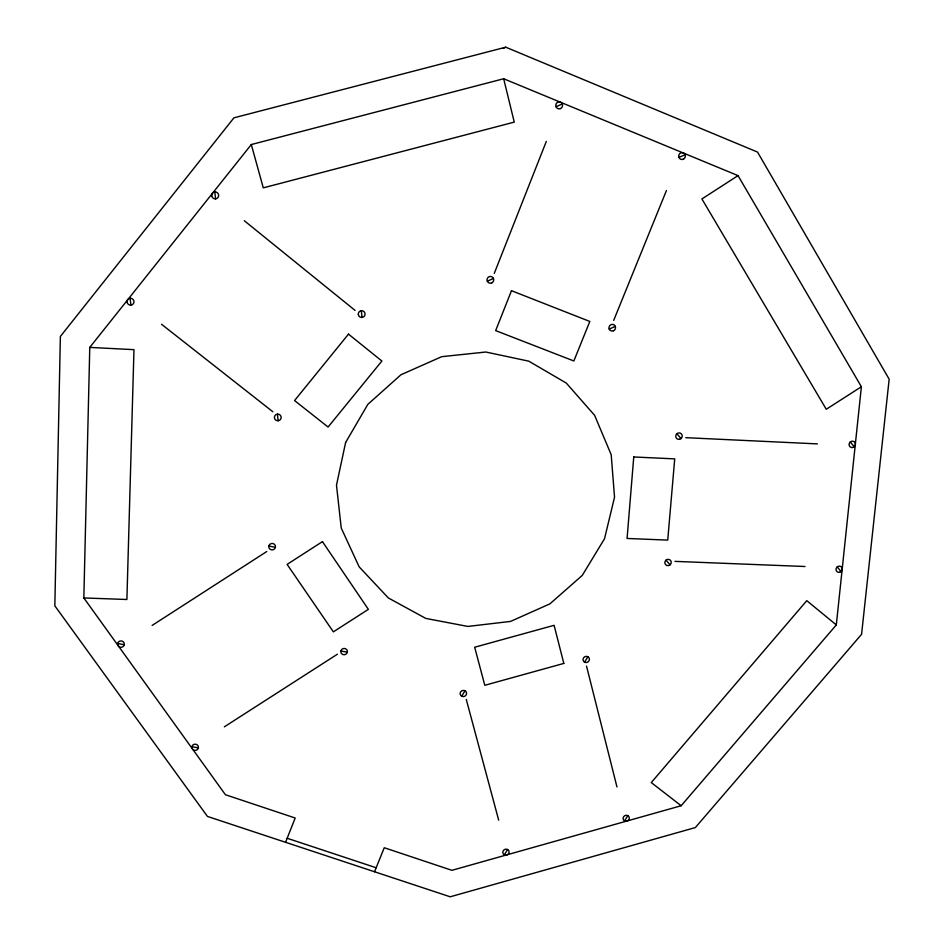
<?xml version="1.0" encoding="UTF-8"?>
<svg xmlns="http://www.w3.org/2000/svg" width="944" height="944" viewBox="0 0 944 944"><rect width="100%" height="100%" fill="white"/><g stroke="black" fill="none" stroke-linecap="round" stroke-linejoin="round"><path stroke-width="1.42" d="M285.572 842.296L295.189 818.011L225.415 794.73L83.839 597.953L89.774 347.404L251.305 144.538L503.671 78.753L738.031 175.619L861.388 386.745L836.313 624.928L681.167 805.739L451.928 870.321L384.255 847.736L374.532 871.749M546.316 141.388L494.278 273.371M666.452 190.499L613.694 320.394M461.722 696.212A3.233 3.08 -19.9 0 0 466.572 693.427A3.233 3.08 -19.9 0 0 461.781 690.843A3.233 3.08 -19.9 0 0 461.722 696.212L465.003 690.784M584.572 662.169A3.221 3.056 -28.8 0 0 589.41 659.408A3.221 3.056 -28.8 0 0 584.714 656.8A3.221 3.056 -28.8 0 0 584.572 662.169L587.888 656.753M504.344 854.757A3.162 2.95 -20.4 0 0 509.099 852.043A3.162 2.95 -20.4 0 0 504.426 849.6A3.162 2.95 -20.4 0 0 504.344 854.757L507.577 849.506M624.562 820.891A3.151 2.938 -26.5 0 0 629.306 818.188A3.151 2.938 -26.5 0 0 624.716 815.734A3.151 2.938 -26.5 0 0 624.562 820.891L627.831 815.651M266.798 551.508L152.137 625.424M337.386 654.216L224.353 726.833M738.031 175.619L701.899 198.948L826.271 409.271L861.388 386.745M503.187 48.415L505.736 47.2L757.525 152.078L889.165 379.193L861.577 634.321L695.35 827.569L450.194 896.8L207.444 816.43L54.835 605.836L60.369 336.465L233.935 117.823L505.736 47.2M609.21 329.078L615.287 326.376M556.051 106.731L562.305 103.97M678.937 157.447L685.108 154.71M487.293 281.194L493.464 278.456M817.386 443.892L685.745 437.674M804.972 566.506L674.96 561.373M83.839 597.953L126.897 599.499L133.977 349.658L89.774 347.404M191.903 746.704L198.37 747.86A3.292 3.103 -2.7 0 0 194.063 744.356A3.292 3.103 -2.7 0 0 192.977 749.642A3.292 3.103 -2.7 0 0 198.37 747.86M117.658 643.501L124.266 644.717A3.363 3.198 4.7 0 0 119.841 641.082A3.363 3.198 4.7 0 0 118.779 646.51A3.363 3.198 4.7 0 0 124.266 644.717M340.902 650.994L347.309 652.198A3.28 3.139 -10.9 0 0 343.085 648.622A3.28 3.139 -10.9 0 0 341.917 653.968A3.28 3.139 -10.9 0 0 347.309 652.198M268.863 546.045L275.412 547.319A3.339 3.233 -1.6 0 0 271.081 543.614A3.339 3.233 -1.6 0 0 269.925 549.113A3.339 3.233 -1.6 0 0 275.412 547.319M287.177 838.26L376.149 867.76M355.05 310.387L244.295 220.719M161.518 324.252L272.84 411.749M681.167 805.739L651.277 782.576L806.778 600.667L836.313 624.928M665.992 560.181A3.245 3.092 -37.7 0 1 671.184 561.81A3.245 3.092 -37.7 0 1 666.96 565.503A3.245 3.092 -37.7 0 1 665.992 560.181L670.098 564.807M676.895 433.756L681.049 438.547M837.186 566.966L841.128 571.545M850.284 442.004L854.261 446.736M466.277 699.445L498.68 820.159M616.963 786.954L586.531 666.122M251.305 144.538L263.282 187.856L514.256 122.118L503.671 78.753M130.048 298.28L130.956 305.113M214.748 191.915L215.598 198.877M277.406 414.133A3.387 3.328 8.2 0 1 280.887 418.782A3.387 3.328 8.2 0 1 275.07 419.407A3.387 3.328 8.2 0 1 277.406 414.133L278.173 420.753M361.328 310.706L362.036 317.444M633.754 456.979L627.076 538.458L667.727 540.11L674.724 458.867L633.754 456.979M345.61 442.5L336.489 485.169L341.232 528.038L359.168 566.872L388.338 597.953L425.791 618.414L467.87 626.438L510.574 621.412L549.915 603.853L582.247 575.427L604.514 538.753L614.532 497.205L611.193 454.713L594.626 415.348L566.27 383.063L528.782 361.163L485.806 352.018L441.698 356.679L400.976 374.744L367.818 404.386L345.61 442.5M511.483 290.693L495.659 330.612L573.858 360.974L589.823 321.467L511.483 290.693M348.489 334.129L294.563 400.563L328.087 427.042L381.895 361.033L348.489 334.129M322.447 541.62L287.118 564.382L333.362 631.855L368.372 609.352L322.447 541.62M563.816 663.42L484.791 685.297L474.679 647.23L554.104 625.317L563.816 663.42M358.307 314.423A3.387 3.387 26.5 0 0 363.676 316.818A3.387 3.387 26.5 0 0 363.051 310.989A3.387 3.387 26.5 0 0 358.307 314.423M211.704 195.738A3.54 3.457 48.5 0 0 217.273 198.24A3.54 3.457 48.5 0 0 216.542 192.21A3.54 3.457 48.5 0 0 211.704 195.738M127.051 302.045A3.516 3.41 32 0 0 132.62 304.487A3.516 3.41 32 0 0 131.841 298.564A3.516 3.41 32 0 0 127.051 302.045M491.694 282.929A3.398 3.351 -66.4 0 0 492.39 277.099A3.398 3.351 -66.4 0 0 487.045 279.459A3.398 3.351 -66.4 0 0 491.694 282.929M613.506 330.766A3.363 3.269 -56.2 0 0 614.261 325.031A3.363 3.269 -56.2 0 0 608.986 327.379A3.363 3.269 -56.2 0 0 613.506 330.766M683.279 159.241A3.457 3.316 -71.7 0 0 684.081 153.317A3.457 3.316 -71.7 0 0 678.724 155.689A3.457 3.316 -71.7 0 0 683.279 159.241M560.5 108.572A3.505 3.387 -82.8 0 0 561.232 102.542A3.505 3.387 -82.8 0 0 555.815 104.937A3.505 3.387 -82.8 0 0 560.5 108.572M679.527 439.314A3.292 3.174 -46.9 0 0 681.45 433.969A3.292 3.174 -46.9 0 0 675.939 435.16A3.292 3.174 -46.9 0 0 679.527 439.314M839.653 572.288A3.221 3.021 -43.4 0 0 841.588 567.143A3.221 3.021 -43.4 0 0 836.242 568.323A3.221 3.021 -43.4 0 0 839.653 572.288M852.762 447.491A3.28 3.08 -50.1 0 0 854.733 442.217A3.28 3.08 -50.1 0 0 849.317 443.397A3.28 3.08 -50.1 0 0 852.762 447.491"/></g></svg>
